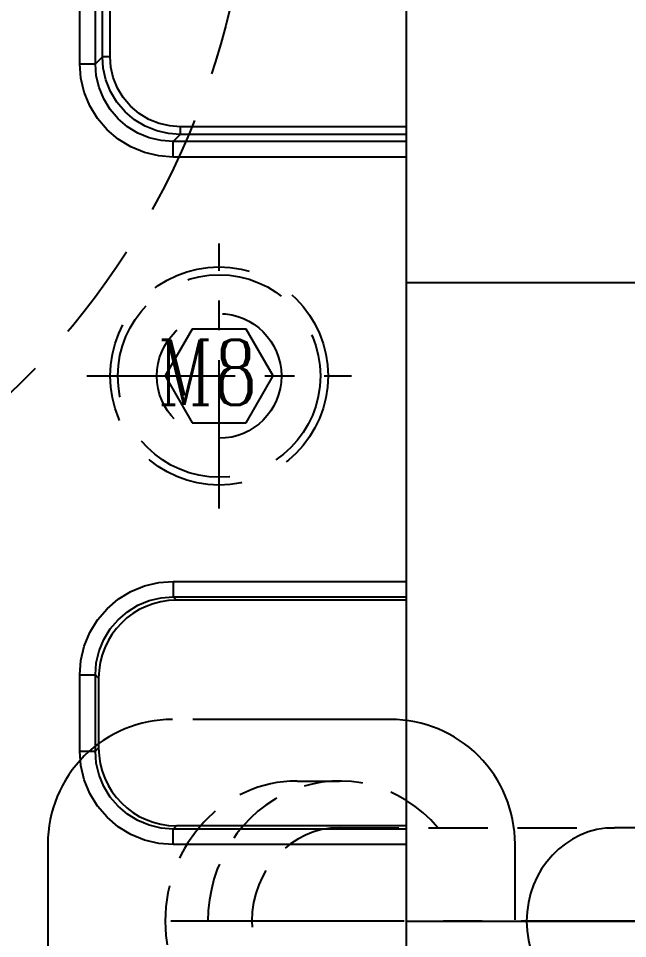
# Model space of a CAD drawing. Header units: inches. Extents: x 169168 to 170394, y -54081 to -53214.
# Drawn here: x 170166.3 to 170205.4, y -53529.6 to -53470.5 of the extents above; entities that cross this region are included whole.
import ezdxf

# ---------------------------------------------------------------- set-up
doc = ezdxf.new("R2010")
doc.units = ezdxf.units.IN
doc.header["$LTSCALE"] = 2
doc.header["$MEASUREMENT"] = 0
doc.header["$PDMODE"] = 3
doc.header["$PDSIZE"] = 0.3125
for name, pattern in [('CENTER', [50.8, 31.75, -6.35, 6.35, -6.35]), ('CENTER2', [1.125, 0.75, -0.125, 0.125, -0.125]), ('HIDDEN', [9.525, 6.35, -3.175])]:
    doc.linetypes.add(name, pattern=pattern)
doc.layers.get('0').update_dxf_attribs({"linetype": 'CONTINUOUS'})
doc.layers.get('Defpoints').update_dxf_attribs({"linetype": 'CONTINUOUS'})
for name, color, linetype in [('CAV-COR', 1, 'CONTINUOUS'), ('Layer3', 3, 'CONTINUOUS'), ('PIN', 4, 'CONTINUOUS'), ('SCREW', 52, 'HIDDEN'), ('SILDE', 6, 'CONTINUOUS'), ('壓塊', 157, 'CONTINUOUS')]:
    doc.layers.add(name, color=color, linetype=linetype)
doc.layers.add('dim', color=3, linetype='CONTINUOUS', lineweight=15)
doc.styles.add('ROMANC', font='romanc', dxfattribs={"width": 0.6, "height": 1})
doc.styles.get("Standard").update_dxf_attribs({"font": 'txt.shx', "width": 0.67})
doc.dimstyles.new('2.00', dxfattribs={"dimtxt": 4.5, "dimasz": 3, "dimexe": 0.666, "dimexo": 0.626, "dimgap": 1, "dimtad": 0, "dimzin": 0, "dimdsep": 46, "dimtxsty": 'Standard', "dimcen": 0.09, "dimclrd": 3, "dimclre": 3, "dimclrt": 7, "dimazin": 0, "dimtfac": 1, "dimtofl": 0, "dimtmove": 0, "dimatfit": 0, "dimfxl": 0, "dimtolj": 1, "dimtzin": 0, "dimarcsym": 0})

# ---------------------------------------------------------------- blocks, each defined once
blk = doc.blocks.new('*D36950')
at = {"layer": 'Defpoints', "color": 0}
for p in [(170281.195, -53458.499), (170297.491, -53458.499), (170180.015, -53598.499)]:
    blk.add_point(p, dxfattribs=at)
at = {"layer": 'dim', "color": 3, "linetype": 'ByBlock', "lineweight": -2}
for p, q in [((170281.821, -53458.499), (170298.157, -53458.499)), ((170297.491, -53461.499), (170297.491, -53521.217)), ((170297.491, -53595.499), (170297.491, -53535.78)), ((170180.641, -53598.499), (170298.157, -53598.499))]:
    blk.add_line(p, q, dxfattribs=at)
at = {"layer": 'dim', "color": 3, "linetype": 'ByBlock'}
for points in [[(170297.991, -53461.499), (170296.991, -53461.499), (170297.491, -53458.499)], [(170296.991, -53595.499), (170297.991, -53595.499), (170297.491, -53598.499)]]:
    blk.add_solid(points, dxfattribs=at)
at = {"layer": 'dim', "color": 7, "linetype": 'ByBlock', "insert": (170297.491, -53528.499), "char_height": 4.5, "attachment_point": 5, "rotation": 90}
blk.add_mtext('\\A1;140.00', dxfattribs=at)
blk = doc.blocks.new('20160723.115749')
at = {"layer": 'SCREW', "linetype": 'CENTER', "ltscale": 0.15}
for p, q in [((0, -8.5), (0, 8.5)), ((-8.5, 0), (8.5, 0))]:
    blk.add_line(p, q, dxfattribs=at)
at = {"layer": 'SCREW', "ltscale": 0.5}
blk.add_lwpolyline([(-1.732, 3), (-3.464, 0), (-1.732, -3), (1.732, -3), (3.464, 0), (1.732, 3)], close=True, dxfattribs=at)
for radius in [7, 6.5, 4]:
    blk.add_circle((0, 0), radius, dxfattribs=at)
at = {"layer": 'Layer3', "style": 'ROMANC', "width": 0.8}
blk.add_text('M8', height=4.1865, dxfattribs=at).set_placement((-3.976, -1.858))
blk = doc.blocks.new('20160903.150651')
at = {"layer": 'PIN', "linetype": 'HIDDEN', "ltscale": 0.3}
for p, q in [((-16.644, 15.606), (-19.38, 15.606)), ((-19.38, 12.606), (-37.026, 12.606)), ((-19.38, 0.606), (-37.026, 0.606)), ((-16.644, -2.394), (-19.38, -2.394))]:
    blk.add_line(p, q, dxfattribs=at)
at = {"layer": 'PIN'}
for p, q in [((-60.895, 12.606), (-37.026, 12.606)), ((-60.895, 0.606), (-37.026, 0.606))]:
    blk.add_line(p, q, dxfattribs=at)
at = {"layer": 'PIN', "linetype": 'CENTER2', "ltscale": 10}
blk.add_line((-68.533, 6.606), (-6.186, 6.606), dxfattribs=at)
at = {"layer": 'PIN', "linetype": 'HIDDEN', "ltscale": 0.3, "extrusion": (0, 0, -1)}
for centre, major_axis, start_param, end_param in [((-19.38, 6.606), (0, -9), 2.300524, 7.124254), ((-16.644, 6.606), (0, -9), 3.141593, 6.283185), ((-19.38, 6.606), (0, -6), 3.141593, 6.283185)]:
    blk.add_ellipse(centre, major_axis=major_axis, ratio=0.939693, start_param=start_param, end_param=end_param, dxfattribs=at)
at = {"layer": 'PIN', "extrusion": (0, 0, -1)}
for centre, major_axis, ratio in [((-60.895, 6.606), (0, -6), 0.939693), ((-62.956, 6.606), (0, -2), 0.887229)]:
    blk.add_ellipse(centre, major_axis=major_axis, ratio=ratio, dxfattribs=at)
blk.add_ellipse((-37.026, 6.606), major_axis=(0, -6), ratio=0.939693, start_param=3.141593, end_param=6.283185, dxfattribs=at)

msp = doc.modelspace()

# ---------------------------------------------------------------- linework, layer by layer
msp.add_line((170191.195, -53487.499), (170224.124, -53487.499))
at = {"color": 8, "linetype": 'HIDDEN', "ltscale": 0.5}
msp.add_circle((170131.195, -53458.499), 50, dxfattribs=at)
at = {"layer": 'CAV-COR', "linetype": 'ByBlock'}
for p, q in [((170170.246, -53473.456), (170170.246, -53458.499)), ((170171.245, -53473.456), (170171.245, -53458.499)), ((170171.695, -53473.006), (170171.695, -53458.499)), ((170172.194, -53473.006), (170172.194, -53458.499)), ((170191.195, -53458.499), (170191.195, -53590.499)), ((170171.695, -53473.006), (170171.245, -53473.456)), ((170172.194, -53473.006), (170171.695, -53473.006)), ((170170.246, -53473.456), (170171.245, -53473.456)), ((170176.688, -53477.5), (170176.688, -53477.999)), ((170191.195, -53477.5), (170176.688, -53477.5)), ((170176.688, -53477.999), (170176.238, -53478.449)), ((170191.195, -53477.999), (170176.688, -53477.999)), ((170176.238, -53479.448), (170176.238, -53478.449)), ((170191.195, -53478.449), (170176.238, -53478.449)), ((170191.195, -53479.448), (170176.238, -53479.448)), ((170176.238, -53506.683), (170191.195, -53506.683)), ((170176.238, -53506.683), (170176.238, -53507.682)), ((170176.238, -53507.682), (170191.195, -53507.682)), ((170176.451, -53507.894), (170176.238, -53507.682)), ((170191.195, -53507.894), (170176.451, -53507.894)), ((170170.246, -53512.675), (170171.245, -53512.675)), ((170170.246, -53517.589), (170170.246, -53512.675)), ((170171.245, -53517.589), (170171.245, -53512.675)), ((170171.457, -53512.887), (170171.245, -53512.675)), ((170171.457, -53512.887), (170171.457, -53517.377)), ((170171.457, -53517.377), (170171.245, -53517.589)), ((170170.246, -53517.589), (170171.245, -53517.589)), ((170176.451, -53522.37), (170176.238, -53522.583)), ((170191.195, -53522.583), (170176.238, -53522.583)), ((170176.238, -53523.581), (170176.238, -53522.583)), ((170191.195, -53522.37), (170176.451, -53522.37)), ((170191.195, -53523.581), (170176.238, -53523.581))]:
    msp.add_line(p, q, dxfattribs=at)
for points in [[(170176.688, -53477.999), (170175.948, -53477.944), (170175.191, -53477.77), (170174.451, -53477.471), (170173.763, -53477.054), (170173.154, -53476.535), (170172.636, -53475.925), (170172.22, -53475.237), (170171.922, -53474.497), (170171.749, -53473.742), (170171.695, -53473.006)], [(170176.688, -53477.5), (170176.023, -53477.451), (170175.341, -53477.294), (170174.675, -53477.025), (170174.056, -53476.65), (170173.507, -53476.183), (170173.041, -53475.634), (170172.666, -53475.014), (170172.398, -53474.348), (170172.243, -53473.668), (170172.194, -53473.006)], [(170176.238, -53479.448), (170175.318, -53479.377), (170174.402, -53479.16), (170173.523, -53478.798), (170172.715, -53478.304), (170172, -53477.693), (170171.389, -53476.978), (170170.895, -53476.169), (170170.534, -53475.29), (170170.317, -53474.375), (170170.246, -53473.456)], [(170176.238, -53478.449), (170175.47, -53478.39), (170174.706, -53478.21), (170173.974, -53477.909), (170173.301, -53477.497), (170172.705, -53476.988), (170172.196, -53476.392), (170171.784, -53475.718), (170171.484, -53474.986), (170171.304, -53474.223), (170171.245, -53473.456)], [(170170.246, -53512.675), (170170.317, -53511.755), (170170.534, -53510.839), (170170.896, -53509.96), (170171.39, -53509.152), (170172.001, -53508.437), (170172.716, -53507.826), (170173.525, -53507.331), (170174.404, -53506.97), (170175.319, -53506.754), (170176.238, -53506.683)], [(170171.245, -53512.675), (170171.304, -53511.907), (170171.484, -53511.143), (170171.785, -53510.411), (170172.197, -53509.737), (170172.706, -53509.142), (170173.302, -53508.633), (170173.976, -53508.221), (170174.708, -53507.921), (170175.471, -53507.741), (170176.238, -53507.682)], [(170176.238, -53523.581), (170175.318, -53523.51), (170174.402, -53523.293), (170173.523, -53522.932), (170172.715, -53522.437), (170172, -53521.827), (170171.389, -53521.111), (170170.895, -53520.302), (170170.534, -53519.424), (170170.317, -53518.508), (170170.246, -53517.589)], [(170176.238, -53522.583), (170175.47, -53522.524), (170174.706, -53522.343), (170173.974, -53522.042), (170173.301, -53521.63), (170172.705, -53521.121), (170172.196, -53520.525), (170171.784, -53519.851), (170171.484, -53519.12), (170171.304, -53518.356), (170171.245, -53517.589)]]:
    msp.add_lwpolyline(points, dxfattribs=at)
for centre, major_axis in [((170176.464, -53512.901), (3.545, -3.545)), ((170176.464, -53517.363), (3.545, 3.545))]:
    msp.add_ellipse(centre, major_axis=major_axis, ratio=0.997265, start_param=2.357564, end_param=3.925621, dxfattribs=at)
at = {"layer": 'SILDE', "linetype": 'CENTER', "ltscale": 0.3}
msp.add_line((170191.195, -53528.499), (170281.195, -53528.499), dxfattribs=at)
at = {"layer": '壓塊', "linetype": 'HIDDEN'}
msp.add_lwpolyline([(170176.195, -53555.453), (170190.195, -53555.453, 0.414214), (170198.195, -53547.453), (170198.195, -53523.544, 0.414214), (170190.195, -53515.544), (170176.195, -53515.544, 0.414214), (170168.195, -53523.544), (170168.195, -53547.453, 0.414214)], format="xyb", close=True, dxfattribs=at)

# ---------------------------------------------------------------- block references
at = {"layer": 'PIN', "linetype": 'ByBlock', "xscale": -1}
msp.add_blockref('20160903.150651', (170167.552, -53535.105), dxfattribs=at)
at = {"layer": 'SCREW', "linetype": 'ByBlock'}
msp.add_blockref('20160723.115749', (170179.195, -53493.499), dxfattribs=at)

# ---------------------------------------------------------------- dimensions: what is measured, and where the dimension line sits
at = {"layer": 'dim', "linetype": 'ByBlock'}
dim = msp.add_linear_dim(base=(170297.491, -53458.499), p1=(170180.015, -53598.499), p2=(170281.195, -53458.499), angle=90, dimstyle='2.00', dxfattribs=at)
dim.commit()
dim.dimension.update_dxf_attribs({"geometry": '*D36950', "text_midpoint": (170297.491, -53528.499)})

doc.saveas('drawing.dxf')
